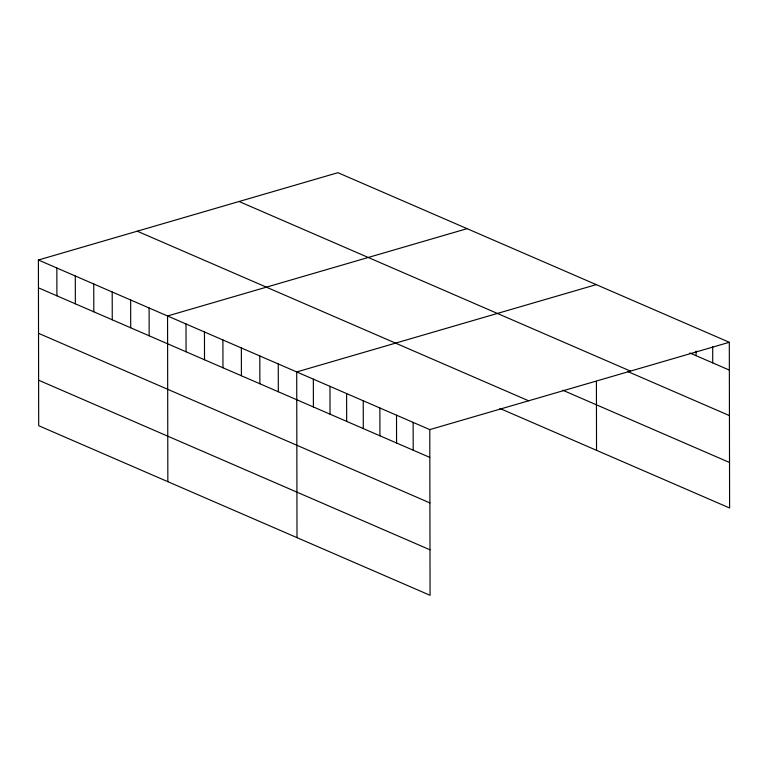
<?xml version="1.0" encoding="UTF-8"?>
<svg xmlns="http://www.w3.org/2000/svg" width="768" height="768" viewBox="0 0 768 768"><rect width="100%" height="100%" fill="white"/><g stroke="black" fill="none" stroke-linecap="round" stroke-linejoin="round"><path stroke-width="1.15" d="M38.4 260.006L429.782 429.61L430.07 595.306L38.688 425.712L38.4 260.006L337.93 172.694L729.312 342.288L729.6 507.994L499.93 408.47M467.088 228.662L167.558 315.974L167.846 481.68M596.237 284.63L296.717 371.942L297.005 537.638M429.782 429.61L729.312 342.288M689.856 352.982L729.36 370.099M239.088 201.504L630.47 371.107M627.562 371.453L729.437 415.603M562.8 390.24L729.523 462.49M137.242 231.197L528.624 400.79M38.448 287.818L429.83 457.411M38.525 333.322L429.907 502.915M38.611 380.208L429.994 549.802M712.694 346.666L712.723 362.89M696.086 351.043L696.096 355.68M596.41 381.379L596.534 450.326M413.146 422.4L413.194 450.202M396.518 415.19L396.566 443.002M379.882 407.981L379.93 435.792M363.245 400.771L363.293 428.582M346.618 393.571L346.666 421.373M329.981 386.362L330.029 414.163M313.344 379.152L313.392 406.954M278.266 363.946L278.314 391.757M259.814 355.949L259.862 383.76M241.363 347.962L241.411 375.763M222.912 339.965L222.96 367.766M204.461 331.968L204.509 359.77M186.01 323.971L186.058 351.782M149.107 307.978L149.155 335.789M130.656 299.99L130.704 327.792M112.205 291.994L112.253 319.795M93.754 283.997L93.802 311.798M75.302 276L75.35 303.802M56.851 268.003L56.899 295.814"/></g></svg>
